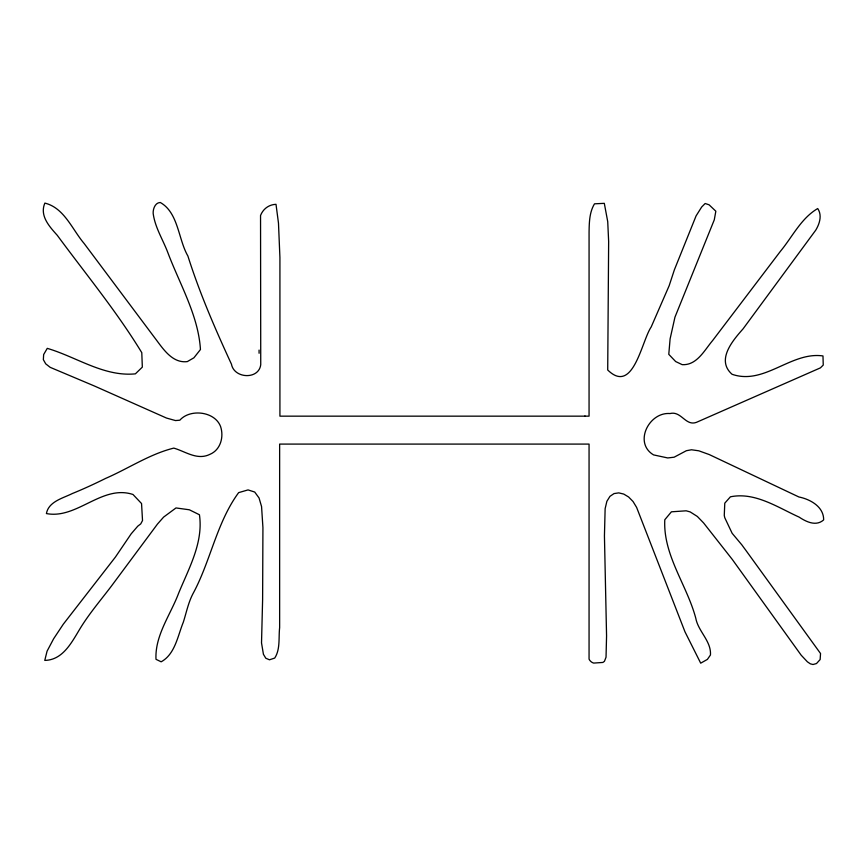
<?xml version="1.0" encoding="UTF-8"?>
<svg xmlns="http://www.w3.org/2000/svg" width="867" height="867" viewBox="0 0 867 867"><rect width="100%" height="100%" fill="white"/><g stroke="black" fill="none" stroke-linecap="round" stroke-linejoin="round"><path stroke-width="1.3" d="M584.651 416.16L589.061 416.16L589.072 232.204C589.235 222.591 589.365 212.296 594.502 203.821L604.31 203.344L607.724 221.638L608.645 241.46L607.713 369.992C633.343 395.135 641.558 341.089 651.193 326.967L669.161 285.709L674.385 269.8L696.093 215.872L701.674 207.007L705.153 203.496L709.087 204.807L715.839 211.212L714.289 219.817L674.959 317.159L670.104 338.889L668.782 354.343L675.664 361.55L682.177 364.649C696.851 365.549 704.405 350.246 712.598 340.579L780.43 251.289C792.405 236.821 801.075 218.278 817.711 208.546C822.317 215.309 819.597 223.729 815.771 230.134L743.084 328.842C732.626 340.623 715.925 360.119 732.062 374.284C764.358 385.501 791.072 351.308 822.978 355.947L823.249 365.061L820.41 367.868L696.439 422.348C685.537 426.401 681.245 410.644 670.039 413.548C648.939 411.803 633.365 442.961 653.577 454.904L667.753 457.949L674.125 457.202L686.371 450.71L691.487 449.778L698.769 450.797L709.217 454.546L798.908 496.986C810.233 499.24 823.845 506.751 823.65 519.897C816.085 526.702 806.223 521.826 799.103 517.1C777.591 507.368 754.929 491.773 730.415 496.813L724.779 503.163L724.27 515.388A19.583 19.583 0 0 0 724.855 517.913L732.149 533.303L741.881 544.909A210.648 210.648 0 0 0 745.587 549.96L820.54 653.512L820.139 659.559L816.486 663.548L813.008 664.512L810.331 663.829L807.394 661.814L801.184 655.203L732.29 559.432L703.571 522.909L697.35 516.472L690.186 511.92L686.176 510.804L671.416 511.812L664.794 519.745C662.984 555.173 687.011 585.052 695.789 618.269C698.228 631.469 711.439 641.179 710.452 655.008L707.396 659.397L700.699 663.168L684.973 631.805L636.616 507.401L633.029 501.494L628.618 496.997L623.741 494.071L618.756 492.879L614.042 493.583L609.956 496.347L606.867 501.321L605.133 508.68L604.44 535.893L606.564 635.955L606.033 657.219L604.429 661.337L602.89 662.442L593.689 663.082A7.424 7.424 0 0 1 589.061 659.115L589.061 444.088L279.64 444.088L279.64 627.61C278.48 637.603 280.453 649.329 274.709 658.075L269.464 659.798L265.801 658.226L263.427 654.292L261.52 642.924L262.614 599.552L262.929 527.58L261.563 506.566L259.049 497.961L254.714 492.044L248.06 489.909L238.642 492.629C216.587 522.638 210.605 561.296 192.897 593.841C188.258 602.771 186.351 612.731 183.305 622.235C177.713 635.89 175.134 654.152 161.164 661.814L155.995 659.31C154.814 635.468 170.528 614.801 178.624 593.245C188.811 568.362 203.517 542.558 199.432 514.76L189.353 509.785L176.001 507.943L163.625 517.09L157.491 524.047L111.507 585.962C101.385 599.335 90.45 612.124 81.476 626.332C72.698 640.312 63.887 660.058 44.77 660.405L47.067 651.182L53.635 638.762L63.28 624.229L115.441 557.037L131.199 533.801L137.799 526.139L140.714 523.928L142.524 520.547L141.549 503.543L132.987 494.483C102.024 484.263 77.022 519.485 46.406 513.567C48.628 501.484 62.89 498.265 72.373 493.518C83.666 488.923 94.741 483.808 105.666 478.389C128.392 468.548 149.753 454.048 173.79 448.109C185.516 451.458 197.156 460.659 209.944 454.33C220.63 449.865 224.044 436.86 220.576 426.521C214.821 411.24 190.014 408.563 179.837 420.202L175.481 420.56L166.529 418.067L94.405 385.999L50.199 367.348L45.734 363.858L43.35 359.653L43.653 354.549L47.262 348.361C76.459 356.901 103.899 376.939 135.382 373.85L142.329 367.12L141.787 352.674C116.742 311.491 85.844 274.135 57.298 235.347C49.495 226.612 39.362 215.785 44.878 203.095C64.277 207.885 72.199 229.462 84.121 243.475L154.489 337.48C162.617 348.068 171.948 363.544 187.315 361.604L193.915 357.8L200.45 349.531C198.326 315.382 179.729 284.181 167.83 252.59C162.909 239.552 154.987 227.414 153.166 213.39C152.906 209.088 155.095 202.596 160.276 202.488C178.45 212.632 178.212 239.335 187.901 256.036C199.67 293.252 215.189 328.875 231.478 364.238C234.101 378.684 258.843 379.919 260.739 364.693L260.544 215.471C263.113 208.914 268.835 204.601 276.009 204.319L278.48 223.144L279.922 257.564L279.922 416.16L585.203 416.16M259.07 350.084L259.092 353.259"/></g></svg>
